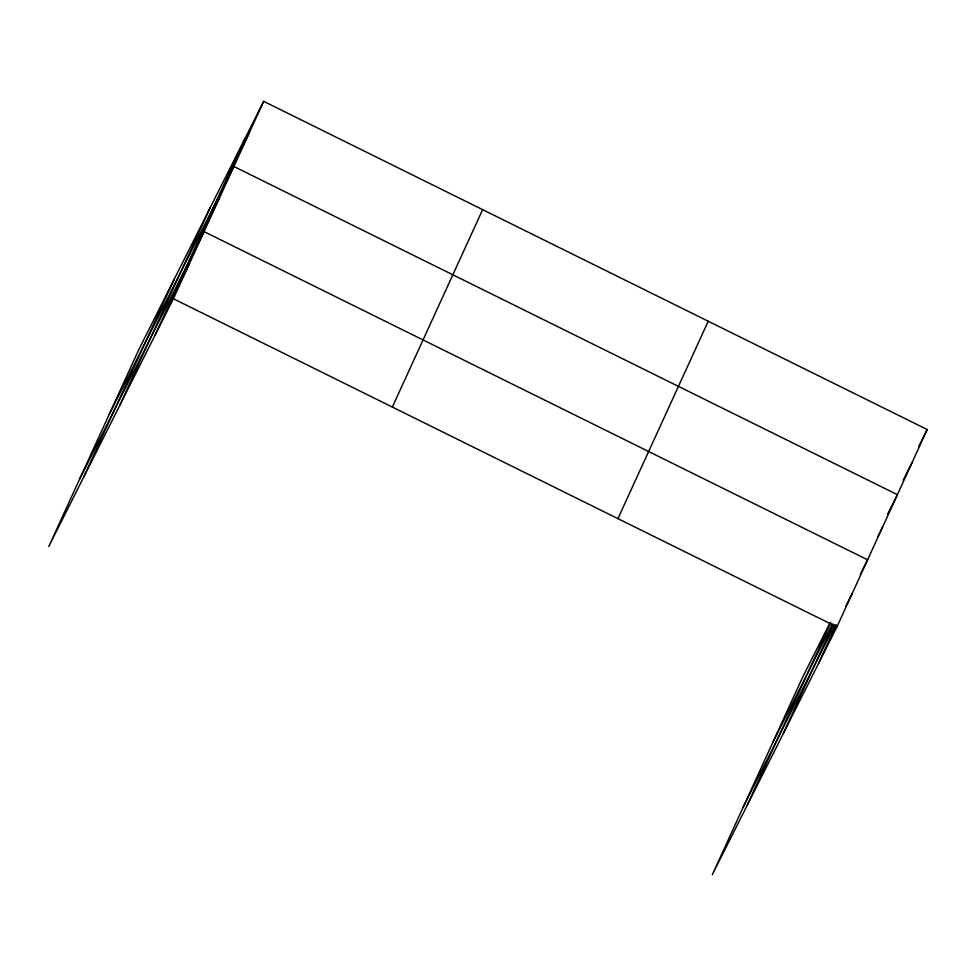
<?xml version="1.0" encoding="UTF-8"?>
<svg xmlns="http://www.w3.org/2000/svg" width="976" height="976" viewBox="0 0 976 976"><rect width="100%" height="100%" fill="white"/><g stroke="black" fill="none" stroke-linecap="round" stroke-linejoin="round"><path stroke-width="1.46" d="M83.802 476.861L174.106 279.453M119.877 405.15L210.169 207.742M154.879 335.537L245.171 138.128M263.679 101.345L139.092 349.054L48.8 546.462L173.386 298.754L263.679 101.345L927.2 429.538L836.908 626.946L712.321 874.655L802.614 677.246L830.21 622.371M392.352 407.053L482.644 209.645M617.942 518.634L708.234 321.226M747.323 805.054L830.796 622.578M783.399 733.342L833.333 624.152M818.4 663.729L836.212 624.811M230.275 170.702L248.782 133.919M109.3 414.202L233.886 166.481L897.408 494.686L887.489 514.389M200.483 235.85L218.99 199.055M79.495 479.35L204.082 231.629L867.603 559.821L860.332 574.278M170.239 301.987L188.734 265.191M918.611 446.618L927.2 429.538M903.044 480.509L912.304 462.112M772.821 742.394L832.321 624.079M877.875 536.446L882.499 527.247M743.017 807.542L834.968 624.725M833.748 630.179L835.737 626.238M845.643 606.523L852.255 593.384M173.386 298.754L836.908 626.946"/></g></svg>
